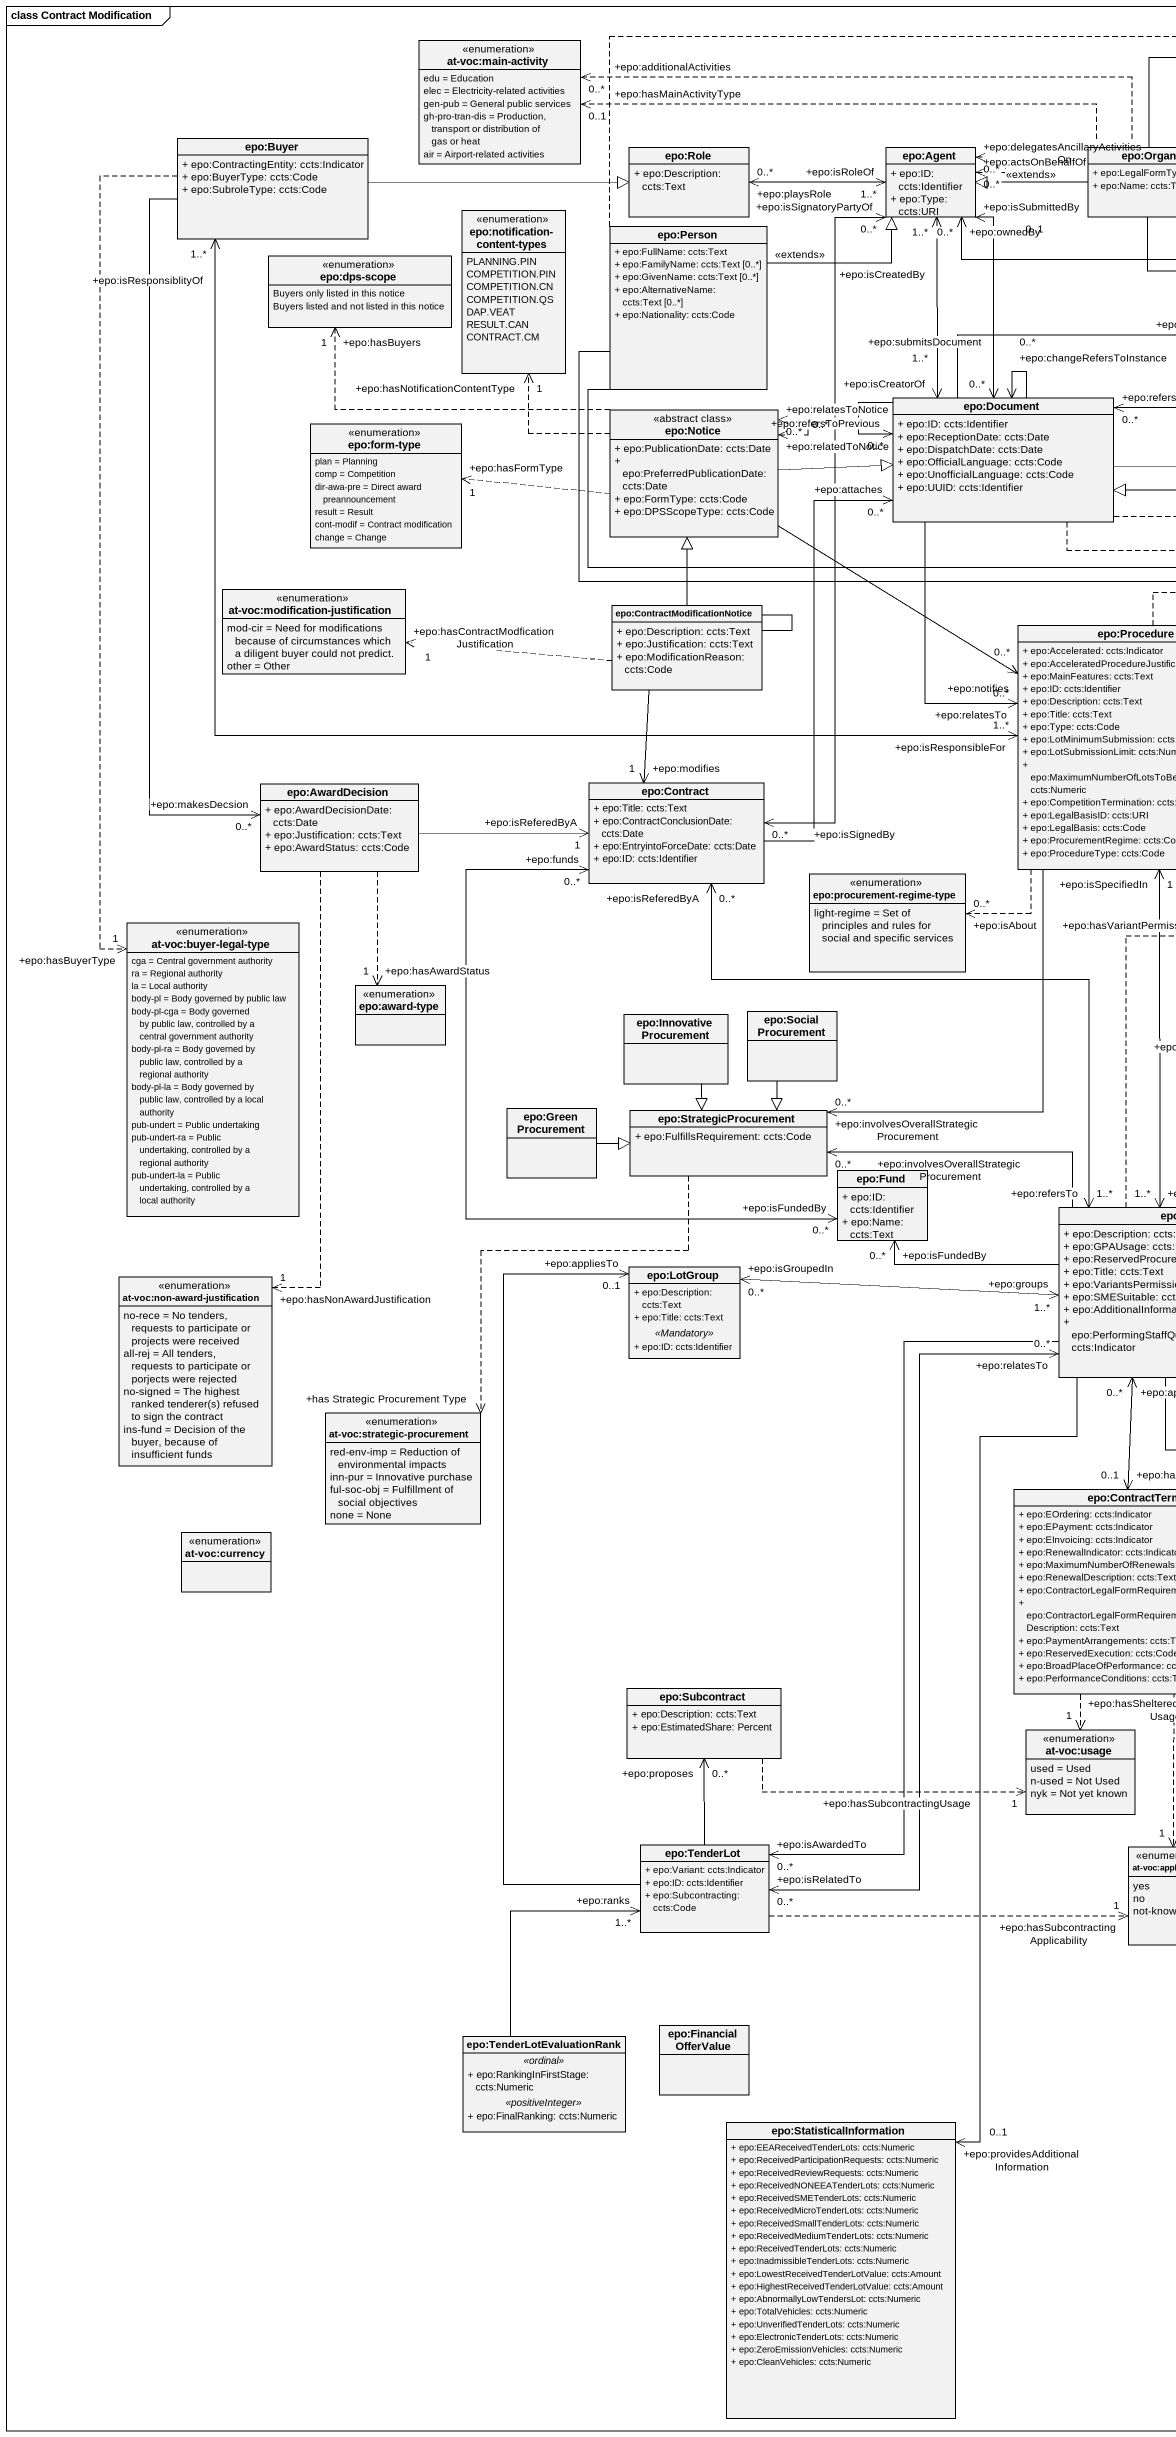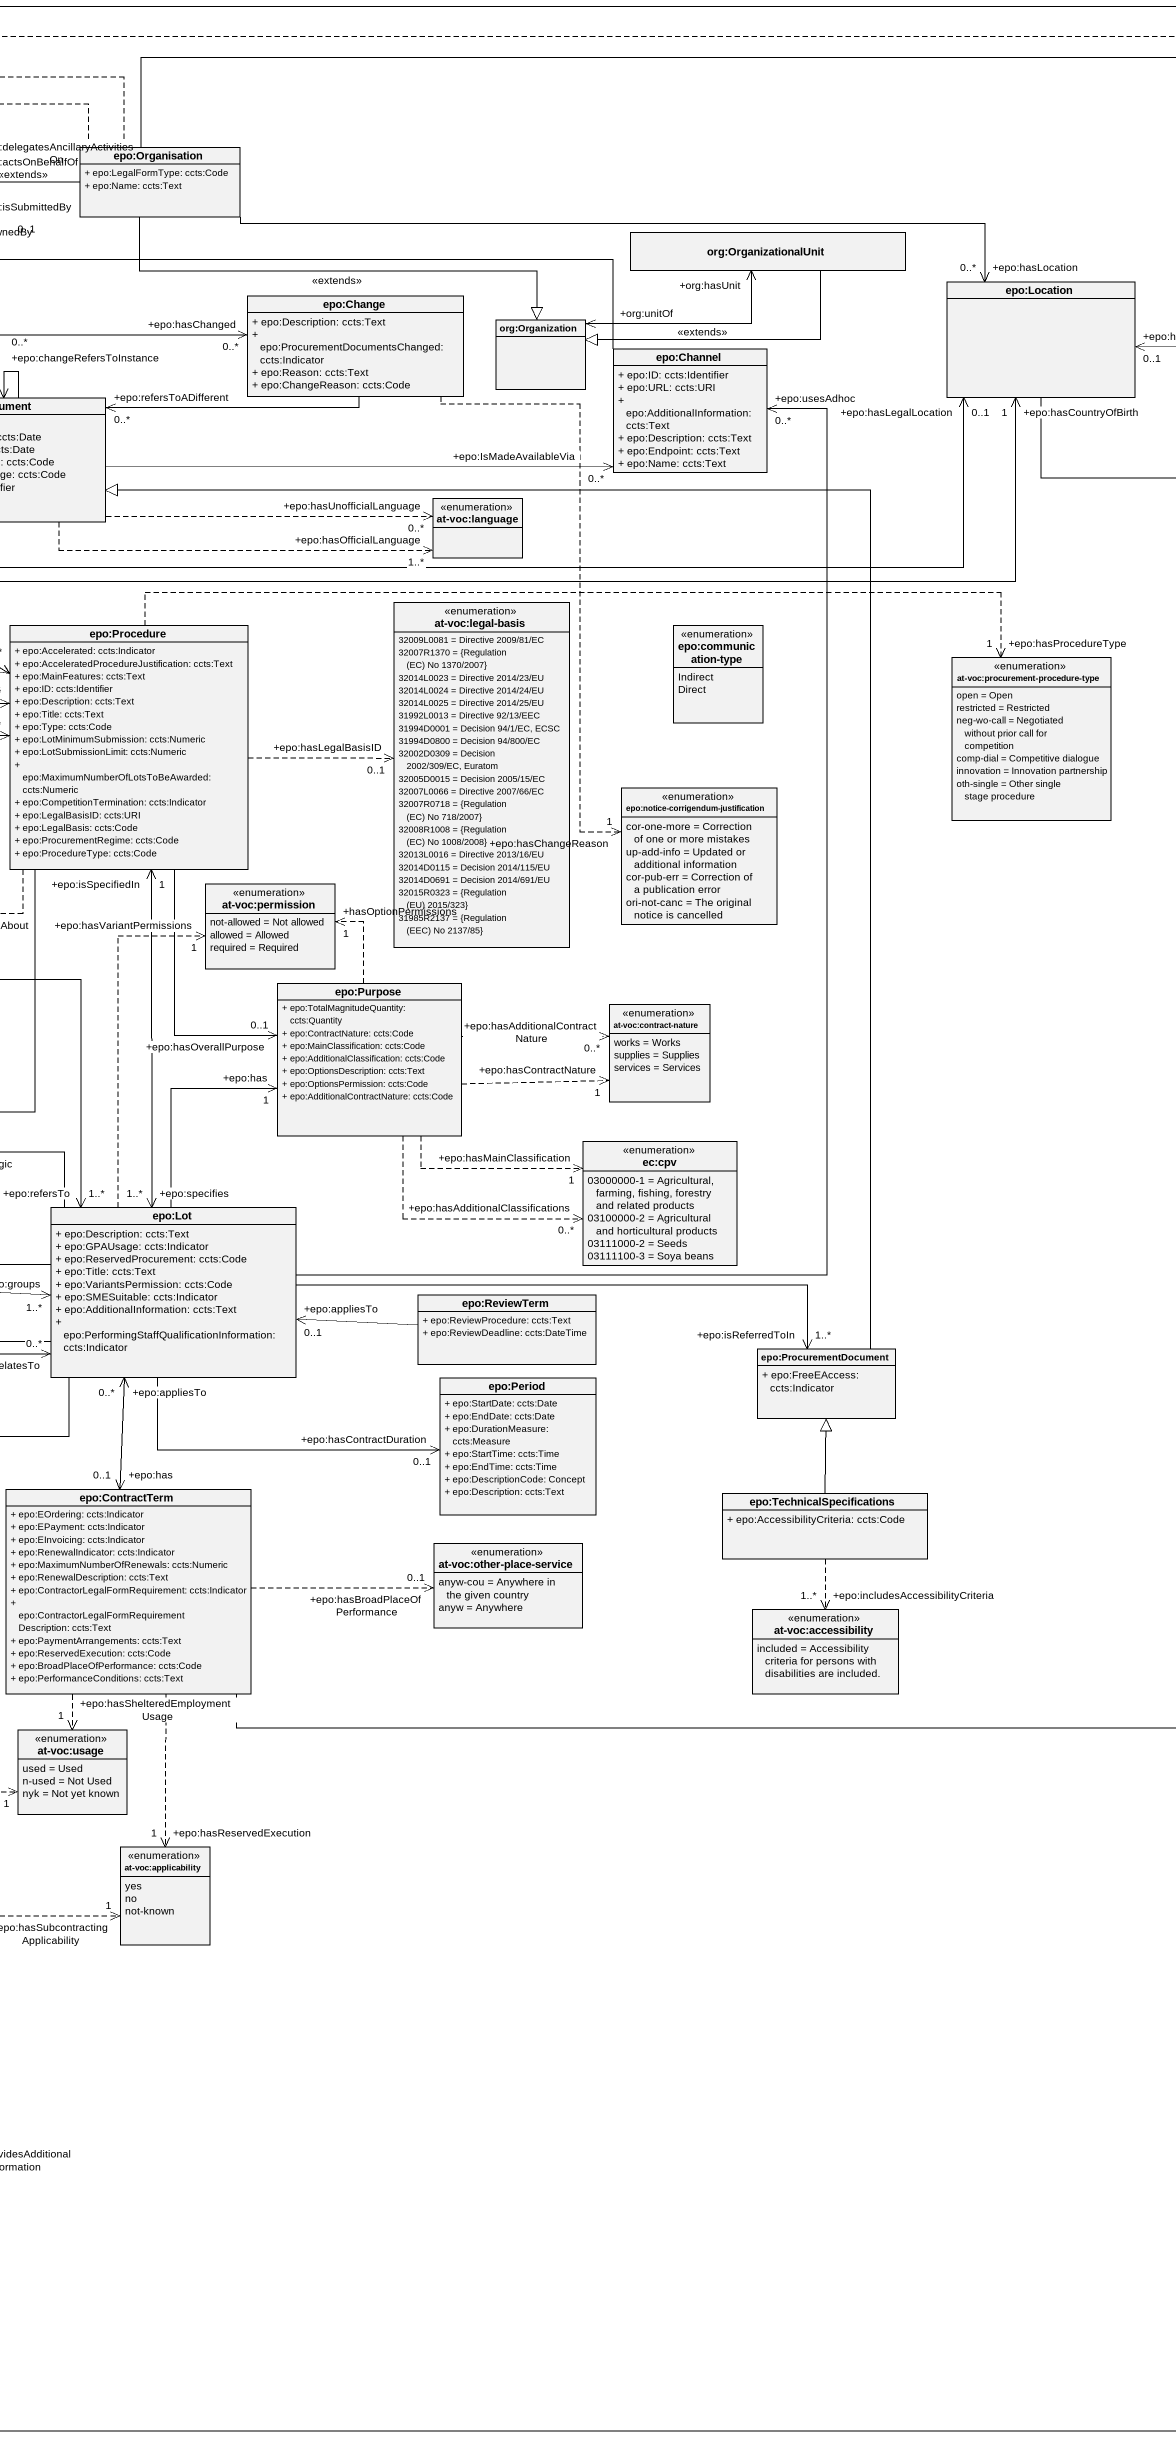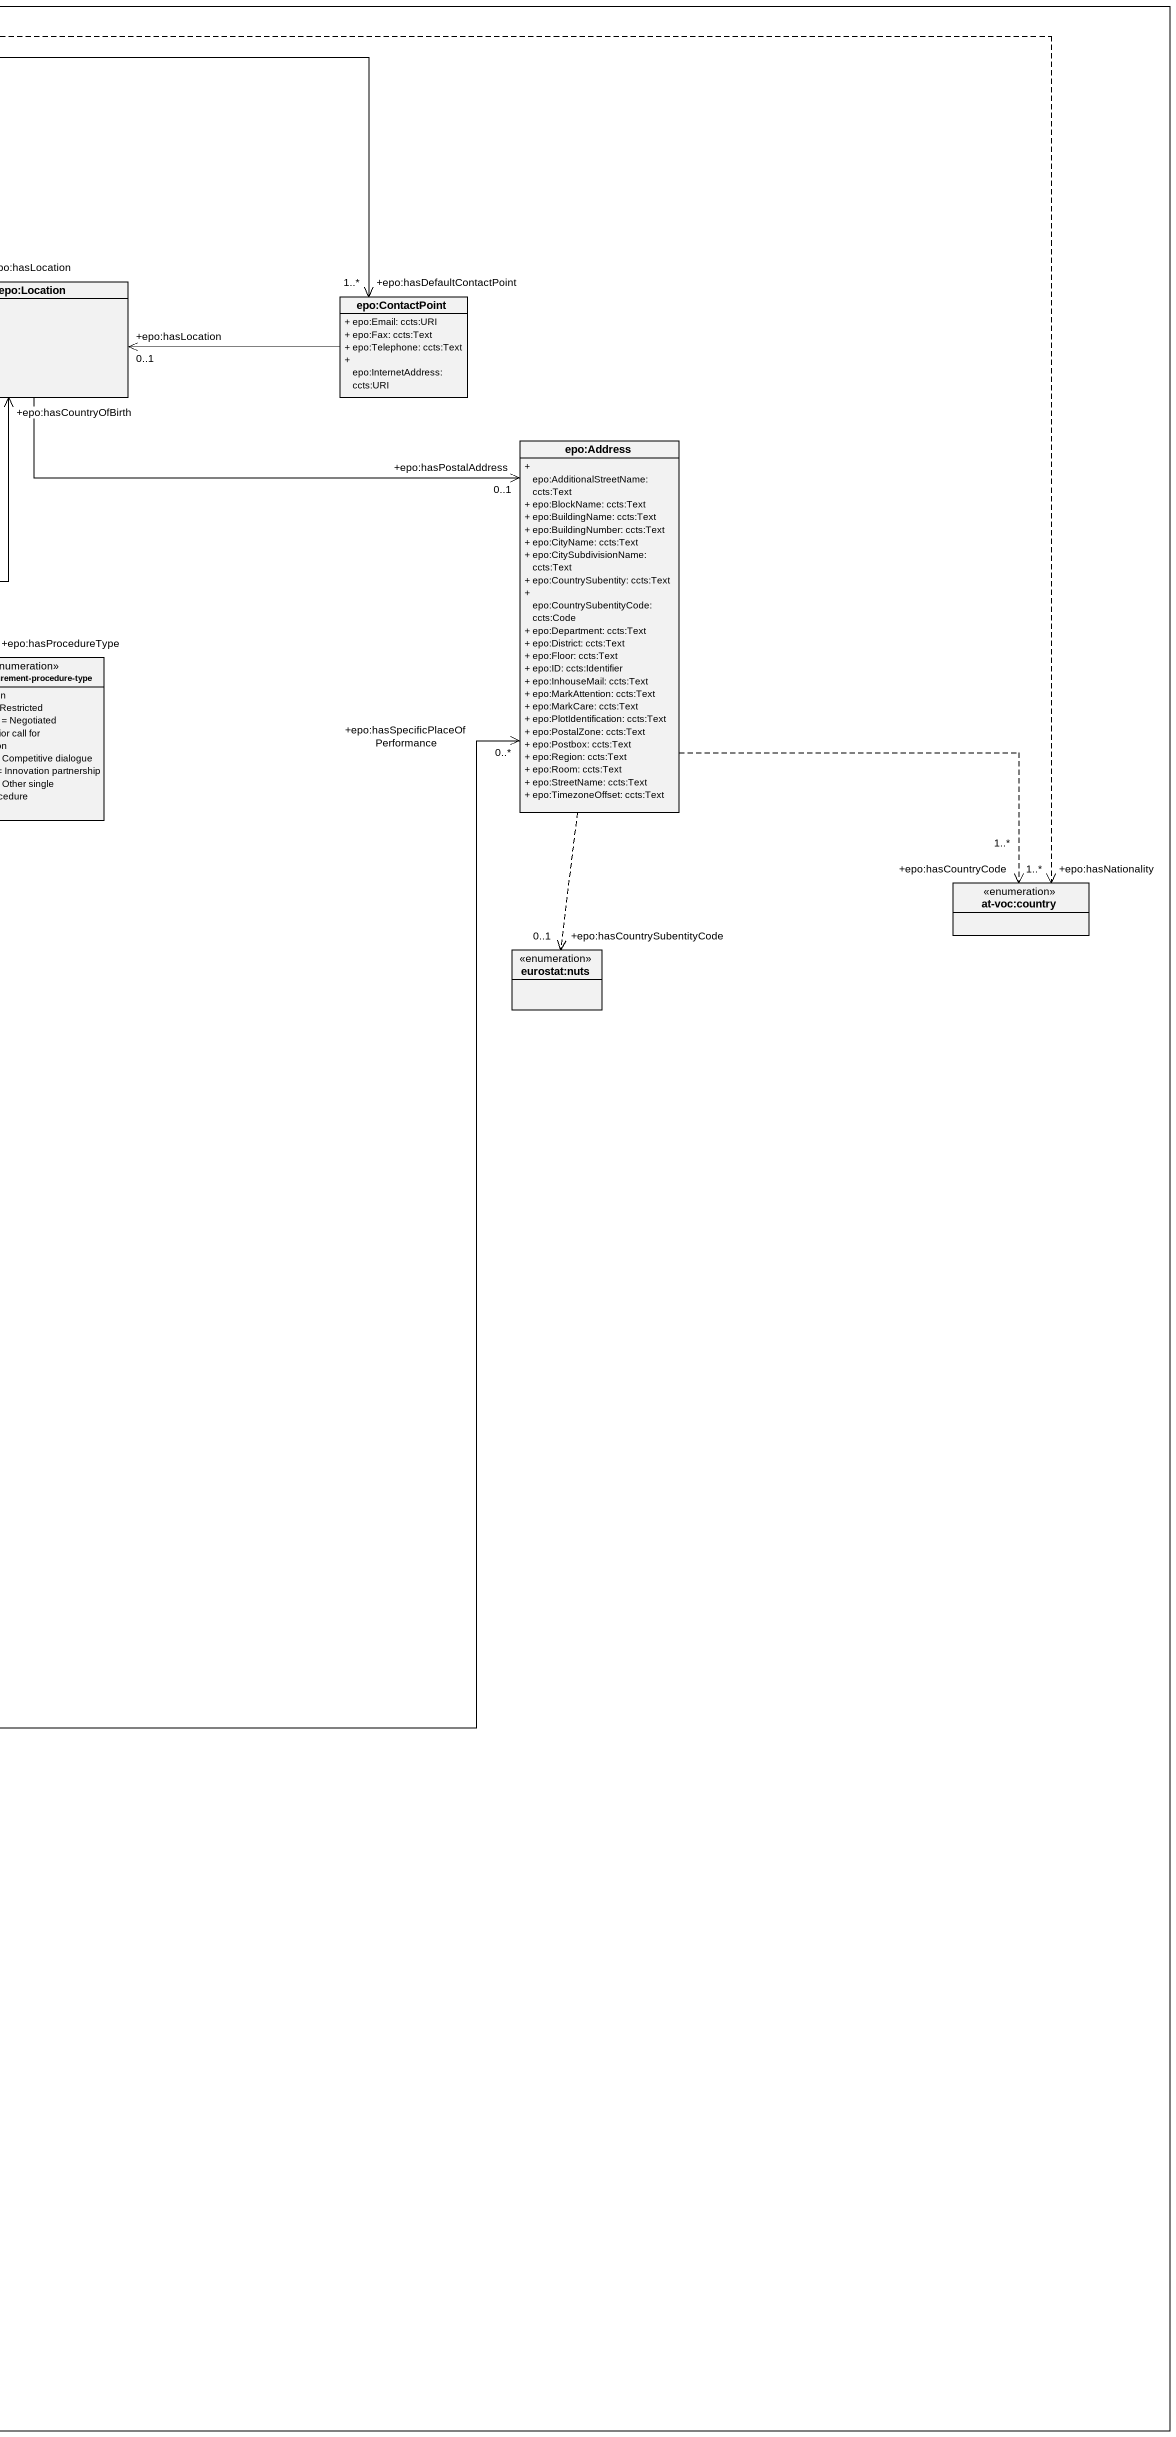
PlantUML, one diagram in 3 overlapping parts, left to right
@startuml
mainframe class Contract Modification
hide circle
hide empty members
skinparam classAttributeIconSize 0
enum "at-voc:main-activity" as at_voc_main_activity {
  edu = Education
  elec = Electricity-related activities
  gen-pub = General public services
  gh-pro-tran-dis = Production, transport or distribution of gas or heat
  air = Airport-related activities
}
class "epo:Buyer" as epo_Buyer {
  + epo:ContractingEntity: ccts:Indicator
  + epo:BuyerType: ccts:Code
  + epo:SubroleType: ccts:Code
}
class "epo:Role" as epo_Role {
  + epo:Description: ccts:Text
}
class "epo:Agent" as epo_Agent {
  + epo:ID: ccts:Identifier
  + epo:Type: ccts:URI
}
class "epo:Organisation" as epo_Organisation {
  + epo:LegalFormType: ccts:Code
  + epo:Name: ccts:Text
}
enum "epo:notification-content-types" as epo_notification_content {
  PLANNING.PIN
  COMPETITION.PIN
  COMPETITION.CN
  COMPETITION.QS
  DAP.VEAT
  RESULT.CAN
  CONTRACT.CM
}
class "epo:Person" as epo_Person {
  + epo:FullName: ccts:Text
  + epo:FamilyName: ccts:Text [0..*]
  + epo:GivenName: ccts:Text [0..*]
  + epo:AlternativeName: ccts:Text [0..*]
  + epo:Nationality: ccts:Code
}
class "org:OrganizationalUnit" as org_OrganizationalUnit
enum "epo:dps-scope" as epo_dps_scope {
  Buyers only listed in this notice
  Buyers listed and not listed in this notice
}
class "epo:Change" as epo_Change {
  + epo:Description: ccts:Text
  + epo:ProcurementDocumentsChanged: ccts:Indicator
  + epo:Reason: ccts:Text
  + epo:ChangeReason: ccts:Code
}
class "org:Organization" as org_Organization
class "epo:Location" as epo_Location
class "epo:ContactPoint" as epo_ContactPoint {
  + epo:Email: ccts:URI
  + epo:Fax: ccts:Text
  + epo:Telephone: ccts:Text
  + epo:InternetAddress: ccts:URI
}
class "epo:Channel" as epo_Channel {
  + epo:ID: ccts:Identifier
  + epo:URL: ccts:URI
  + epo:AdditionalInformation: ccts:Text
  + epo:Description: ccts:Text
  + epo:Endpoint: ccts:Text
  + epo:Name: ccts:Text
}
class "epo:Notice" as epo_Notice <<abstract class>> {
  + epo:PublicationDate: ccts:Date
  + epo:PreferredPublicationDate: ccts:Date
  + epo:FormType: ccts:Code
  + epo:DPSScopeType: ccts:Code
}
class "epo:Document" as epo_Document {
  + epo:ID: ccts:Identifier
  + epo:ReceptionDate: ccts:Date
  + epo:DispatchDate: ccts:Date
  + epo:OfficialLanguage: ccts:Code
  + epo:UnofficialLanguage: ccts:Code
  + epo:UUID: ccts:Identifier
}
enum "epo:form-type" as epo_form_type {
  plan = Planning
  comp = Competition
  dir-awa-pre = Direct award preannouncement
  result = Result
  cont-modif = Contract modification
  change = Change
}
class "epo:Address" as epo_Address {
  + epo:AdditionalStreetName: ccts:Text
  + epo:BlockName: ccts:Text
  + epo:BuildingName: ccts:Text
  + epo:BuildingNumber: ccts:Text
  + epo:CityName: ccts:Text
  + epo:CitySubdivisionName: ccts:Text
  + epo:CountrySubentity: ccts:Text
  + epo:CountrySubentityCode: ccts:Code
  + epo:Department: ccts:Text
  + epo:District: ccts:Text
  + epo:Floor: ccts:Text
  + epo:ID: ccts:Identifier
  + epo:InhouseMail: ccts:Text
  + epo:MarkAttention: ccts:Text
  + epo:MarkCare: ccts:Text
  + epo:PlotIdentification: ccts:Text
  + epo:PostalZone: ccts:Text
  + epo:Postbox: ccts:Text
  + epo:Region: ccts:Text
  + epo:Room: ccts:Text
  + epo:StreetName: ccts:Text
  + epo:TimezoneOffset: ccts:Text
}
enum "at-voc:language" as at_voc_language
enum "at-voc:modification-justification" as at_voc_modification {
  mod-cir = Need for modifications because of circumstances which a diligent buyer could not predict.
  other = Other
}
class "epo:ContractModificationNotice" as epo_ContractModificationNoti {
  + epo:Description: ccts:Text
  + epo:Justification: ccts:Text
  + epo:ModificationReason: ccts:Code
}
class "epo:Procedure" as epo_Procedure {
  + epo:Accelerated: ccts:Indicator
  + epo:AcceleratedProcedureJustification: ccts:Text
  + epo:MainFeatures: ccts:Text
  + epo:ID: ccts:Identifier
  + epo:Description: ccts:Text
  + epo:Title: ccts:Text
  + epo:Type: ccts:Code
  + epo:LotMinimumSubmission: ccts:Numeric
  + epo:LotSubmissionLimit: ccts:Numeric
  + epo:MaximumNumberOfLotsToBeAwarded: ccts:Numeric
  + epo:CompetitionTermination: ccts:Indicator
  + epo:LegalBasisID: ccts:URI
  + epo:LegalBasis: ccts:Code
  + epo:ProcurementRegime: ccts:Code
  + epo:ProcedureType: ccts:Code
}
enum "at-voc:legal-basis" as at_voc_legal_basis {
  32009L0081 = Directive 2009/81/EC
  {field} 32007R1370 = {Regulation (EC) No 1370/2007}
  32014L0023 = Directive 2014/23/EU
  32014L0024 = Directive 2014/24/EU
  32014L0025 = Directive 2014/25/EU
  31992L0013 = Directive 92/13/EEC
  31994D0001 = Decision 94/1/EC, ECSC
  31994D0800 = Decision 94/800/EC
  32002D0309 = Decision 2002/309/EC, Euratom
  32005D0015 = Decision 2005/15/EC
  32007L0066 = Directive 2007/66/EC
  {field} 32007R0718 = {Regulation (EC) No 718/2007}
  {field} 32008R1008 = {Regulation (EC) No 1008/2008}
  32013L0016 = Directive 2013/16/EU
  32014D0115 = Decision 2014/115/EU
  32014D0691 = Decision 2014/691/EU
  {field} 32015R0323 = {Regulation (EU) 2015/323}
  {field} 31985R2137 = {Regulation (EEC) No 2137/85}
}
enum "epo:communication-type" as epo_communication_type {
  Indirect
  Direct
}
enum "at-voc:procurement-procedure-type" as at_voc_procurement {
  open = Open
  restricted = Restricted
  neg-wo-call = Negotiated without prior call for competition
  comp-dial = Competitive dialogue
  innovation = Innovation partnership
  oth-single = Other single stage procedure
}
class "epo:AwardDecision" as epo_AwardDecision {
  + epo:AwardDecisionDate: ccts:Date
  + epo:Justification: ccts:Text
  + epo:AwardStatus: ccts:Code
}
class "epo:Contract" as epo_Contract {
  + epo:Title: ccts:Text
  + epo:ContractConclusionDate: ccts:Date
  + epo:EntryintoForceDate: ccts:Date
  + epo:ID: ccts:Identifier
}
enum "epo:notice-corrigendum-justification" as epo_notice_corrigendum {
  cor-one-more = Correction of one or more mistakes
  up-add-info = Updated or additional information
  cor-pub-err = Correction of a publication error
  ori-not-canc = The original notice is cancelled
}
enum "epo:procurement-regime-type" as epo_procurement_regime_type {
  light-regime = Set of principles and rules for social and specific services
}
enum "at-voc:permission" as at_voc_permission {
  not-allowed = Not allowed
  allowed = Allowed
  required = Required
}
enum "at-voc:country" as at_voc_country
enum "at-voc:buyer-legal-type" as at_voc_buyer_legal_type {
  cga = Central government authority
  ra = Regional authority
  la = Local authority
  body-pl = Body governed by public law
  body-pl-cga = Body governed by public law, controlled by a central government authority
  body-pl-ra = Body governed by public law, controlled by a regional authority
  body-pl-la = Body governed by public law, controlled by a local authority
  pub-undert = Public undertaking
  pub-undert-ra = Public undertaking, controlled by a regional authority
  pub-undert-la = Public undertaking, controlled by a local authority
}
enum "eurostat:nuts" as eurostat_nuts
enum "epo:award-type" as epo_award_type
class "epo:Purpose" as epo_Purpose {
  + epo:TotalMagnitudeQuantity: ccts:Quantity
  + epo:ContractNature: ccts:Code
  + epo:MainClassification: ccts:Code
  + epo:AdditionalClassification: ccts:Code
  + epo:OptionsDescription: ccts:Text
  + epo:OptionsPermission: ccts:Code
  + epo:AdditionalContractNature: ccts:Code
}
class "epo:InnovativeProcurement" as epo_InnovativeProcurement
class "epo:SocialProcurement" as epo_SocialProcurement
enum "at-voc:contract-nature" as at_voc_contract_nature {
  works = Works
  supplies = Supplies
  services = Services
}
class "epo:GreenProcurement" as epo_GreenProcurement
class "epo:StrategicProcurement" as epo_StrategicProcurement {
  + epo:FulfillsRequirement: ccts:Code
}
class "epo:Fund" as epo_Fund {
  + epo:ID: ccts:Identifier
  + epo:Name: ccts:Text
}
enum "ec:cpv" as ec_cpv {
  03000000-1 = Agricultural, farming, fishing, forestry and related products
  03100000-2 = Agricultural and horticultural products
  03111000-2 = Seeds
  03111100-3 = Soya beans
}
class "epo:Lot" as epo_Lot {
  + epo:Description: ccts:Text
  + epo:GPAUsage: ccts:Indicator
  + epo:ReservedProcurement: ccts:Code
  + epo:Title: ccts:Text
  + epo:VariantsPermission: ccts:Code
  + epo:SMESuitable: ccts:Indicator
  + epo:AdditionalInformation: ccts:Text
  + epo:PerformingStaffQualificationInformation: ccts:Indicator
}
class "epo:LotGroup" as epo_LotGroup {
  + epo:Description: ccts:Text
  + epo:Title: ccts:Text
  .. <<Mandatory>> ..
  + epo:ID: ccts:Identifier
}
enum "at-voc:non-award-justification" as at_voc_non_award {
  no-rece = No tenders, requests to participate or projects were received
  all-rej = All tenders, requests to participate or porjects were rejected
  {field} no-signed = The highest ranked tenderer(s) refused to sign the contract
  ins-fund = Decision of the buyer, because of insufficient funds
}
class "epo:ReviewTerm" as epo_ReviewTerm {
  + epo:ReviewProcedure: ccts:Text
  + epo:ReviewDeadline: ccts:DateTime
}
class "epo:ProcurementDocument" as epo_ProcurementDocument {
  + epo:FreeEAccess: ccts:Indicator
}
class "epo:Period" as epo_Period {
  + epo:StartDate: ccts:Date
  + epo:EndDate: ccts:Date
  + epo:DurationMeasure: ccts:Measure
  + epo:StartTime: ccts:Time
  + epo:EndTime: ccts:Time
  + epo:DescriptionCode: Concept
  + epo:Description: ccts:Text
}
enum "at-voc:strategic-procurement" as at_voc_strategic_procurement {
  red-env-imp = Reduction of environmental impacts
  inn-pur = Innovative purchase
  ful-soc-obj = Fulfillment of social objectives
  none = None
}
class "epo:ContractTerm" as epo_ContractTerm {
  + epo:EOrdering: ccts:Indicator
  + epo:EPayment: ccts:Indicator
  + epo:EInvoicing: ccts:Indicator
  + epo:RenewalIndicator: ccts:Indicator
  + epo:MaximumNumberOfRenewals: ccts:Numeric
  + epo:RenewalDescription: ccts:Text
  + epo:ContractorLegalFormRequirement: ccts:Indicator
  + epo:ContractorLegalFormRequirementDescription: ccts:Text
  + epo:PaymentArrangements: ccts:Text
  + epo:ReservedExecution: ccts:Code
  + epo:BroadPlaceOfPerformance: ccts:Code
  + epo:PerformanceConditions: ccts:Text
}
class "epo:TechnicalSpecifications" as epo_TechnicalSpecifications {
  + epo:AccessibilityCriteria: ccts:Code
}
enum "at-voc:currency" as at_voc_currency
enum "at-voc:other-place-service" as at_voc_other_place_service {
  anyw-cou = Anywhere in the given country
  anyw = Anywhere
}
enum "at-voc:accessibility" as at_voc_accessibility {
  included = Accessibility criteria for persons with disabilities are included.
}
class "epo:Subcontract" as epo_Subcontract {
  + epo:Description: ccts:Text
  + epo:EstimatedShare: Percent
}
enum "at-voc:usage" as at_voc_usage {
  used = Used
  n-used = Not Used
  nyk = Not yet known
}
class "epo:TenderLot" as epo_TenderLot {
  + epo:Variant: ccts:Indicator
  + epo:ID: ccts:Identifier
  + epo:Subcontracting: ccts:Code
}
enum "at-voc:applicability" as at_voc_applicability {
  yes
  no
  not-known
}
class "epo:TenderLotEvaluationRank" as epo_TenderLotEvaluationRank {
  .. <<ordinal>> ..
  + epo:RankingInFirstStage: ccts:Numeric
  .. <<positiveInteger>> ..
  + epo:FinalRanking: ccts:Numeric
}
class "epo:FinancialOfferValue" as epo_FinancialOfferValue
class "epo:StatisticalInformation" as epo_StatisticalInformation {
  + epo:EEAReceivedTenderLots: ccts:Numeric
  + epo:ReceivedParticipationRequests: ccts:Numeric
  + epo:ReceivedReviewRequests: ccts:Numeric
  + epo:ReceivedNONEEATenderLots: ccts:Numeric
  + epo:ReceivedSMETenderLots: ccts:Numeric
  + epo:ReceivedMicroTenderLots: ccts:Numeric
  + epo:ReceivedSmallTenderLots: ccts:Numeric
  + epo:ReceivedMediumTenderLots: ccts:Numeric
  + epo:ReceivedTenderLots: ccts:Numeric
  + epo:InadmissibleTenderLots: ccts:Numeric
  + epo:LowestReceivedTenderLotValue: ccts:Amount
  + epo:HighestReceivedTenderLotValue: ccts:Amount
  + epo:AbnormallyLowTendersLot: ccts:Numeric
  + epo:TotalVehicles: ccts:Numeric
  + epo:UnverifiedTenderLots: ccts:Numeric
  + epo:ElectronicTenderLots: ccts:Numeric
  + epo:ZeroEmissionVehicles: ccts:Numeric
  + epo:CleanVehicles: ccts:Numeric
}
epo_Buyer -right-|> epo_Role
epo_Buyer --> "+epo:makesDecsion\n0..*" epo_AwardDecision
epo_Buyer ..> "+epo:hasBuyerType\n1" at_voc_buyer_legal_type
epo_Agent "+epo:isRoleOf\n1..*" <-left-> "+epo:playsRole\n0..*" epo_Role
epo_Agent "+epo:actsOnBehalfOf\n0..*" <--> "+epo:delegatesAncillaryActivitiesOn\n0..*" epo_Agent
epo_Agent "+epo:isCreatedBy\n1..*" <--> "+epo:isCreatorOf\n1..*" epo_Document
epo_Organisation .left.> "+epo:hasMainActivityType\n0..1" at_voc_main_activity
epo_Organisation .left.> "+epo:additionalActivities\n0..*" at_voc_main_activity
epo_Organisation -left-|> epo_Agent : <<extends>>
epo_Organisation -right-|> org_Organization : <<extends>>
epo_Organisation -right-> "+epo:hasLocation\n0..*" epo_Location
epo_Organisation -right-> "+epo:hasDefaultContactPoint\n1..*" epo_ContactPoint
epo_Person -right-|> epo_Agent : <<extends>>
epo_Person -right-> "+epo:hasLegalLocation\n0..1" epo_Location
epo_Person -right-> "+epo:hasCountryOfBirth\n1" epo_Location
epo_Person .right.> "+epo:hasNationality\n1..*" at_voc_country
org_OrganizationalUnit -left-|> org_Organization : <<extends>>
org_OrganizationalUnit "+org:hasUnit" <-left-> "+org:unitOf" org_Organization
epo_Change -left-> "+epo:refersToADifferent\n0..*" epo_Document
epo_Change ..> "+epo:hasChangeReason\n1" epo_notice_corrigendum
epo_Location -right-> "+epo:hasPostalAddress\n0..1" epo_Address
epo_ContactPoint -left-> "+epo:hasLocation\n0..1" epo_Location
epo_Channel -left-> "+epo:ownedBy\n0..*" epo_Agent
epo_Notice .up.> "+epo:hasNotificationContentType\n1" epo_notification_content
epo_Notice .left.> "+epo:hasBuyers\n1" epo_dps_scope
epo_Notice "+epo:relatedToNotice\n0..*" <--> "+epo:relatesToNotice\n0..*" epo_Notice
epo_Notice -right-|> epo_Document
epo_Notice .left.> "+epo:hasFormType\n1" epo_form_type
epo_Notice --> "+epo:notifies\n0..*" epo_Procedure
epo_Document "+epo:submitsDocument\n0..*" <-up-> "+epo:isSubmittedBy\n0..1" epo_Agent
epo_Document -right-> "+epo:hasChanged\n0..*" epo_Change
epo_Document -right-> "+epo:IsMadeAvailableVia\n0..*" epo_Channel
epo_Document --> "+epo:changeRefersToInstance\n0..*" epo_Document
epo_Document --> "+epo:refersToPrevious\n0..*" epo_Document
epo_Document .right.> "+epo:hasOfficialLanguage\n1..*" at_voc_language
epo_Document .right.> "+epo:hasUnofficialLanguage\n0..*" at_voc_language
epo_Document --> "+epo:relatesTo\n0..*" epo_Procedure
epo_Address ..> "+epo:hasCountryCode\n1..*" at_voc_country
epo_Address ..> "+epo:hasCountrySubentityCode\n0..1" eurostat_nuts
epo_ContractModificationNoti -up-|> epo_Notice
epo_ContractModificationNoti .left.> "+epo:hasContractModficationJustification\n1" at_voc_modification
epo_ContractModificationNoti -- epo_ContractModificationNoti
epo_ContractModificationNoti --> "+epo:modifies\n1" epo_Contract
epo_Procedure "+epo:isResponsibleFor\n1..*" <-up-> "+epo:isResponsiblityOf\n1..*" epo_Buyer
epo_Procedure .right.> "+epo:hasLegalBasisID\n0..1" at_voc_legal_basis
epo_Procedure .right.> "+epo:hasProcedureType\n1" at_voc_procurement
epo_Procedure ..> "+epo:isAbout\n0..*" epo_procurement_regime_type
epo_Procedure --> "+epo:hasOverallPurpose\n0..1" epo_Purpose
epo_Procedure --> "+epo:involvesOverallStrategicProcurement\n0..*" epo_StrategicProcurement
epo_Procedure "+epo:isSpecifiedIn\n1" <--> "+epo:specifies\n1..*" epo_Lot
epo_AwardDecision -right-> "+epo:isReferedByA\n1" epo_Contract
epo_AwardDecision ..> "+epo:hasAwardStatus\n1" epo_award_type
epo_AwardDecision ..> "+epo:hasNonAwardJustification\n1" at_voc_non_award
epo_Contract "+epo:isSignedBy\n0..*" <-up-> "+epo:isSignatoryPartyOf\n0..*" epo_Agent
epo_Contract -up-> "+epo:attaches\n0..*" epo_Document
epo_Contract "+epo:funds\n0..*" <--> "+epo:isFundedBy\n0..*" epo_Fund
epo_Contract "+epo:isReferedByA\n0..*" <--> "+epo:refersTo\n1..*" epo_Lot
epo_Purpose .up.> "+hasOptionPermissions\n1" at_voc_permission
epo_Purpose .right.> "+epo:hasContractNature\n1" at_voc_contract_nature
epo_Purpose .right.> "+epo:hasAdditionalContractNature\n0..*" at_voc_contract_nature
epo_Purpose .right.> "+epo:hasMainClassification\n1" ec_cpv
epo_Purpose .right.> "+epo:hasAdditionalClassifications\n0..*" ec_cpv
epo_InnovativeProcurement --|> epo_StrategicProcurement
epo_SocialProcurement --|> epo_StrategicProcurement
epo_GreenProcurement -right-|> epo_StrategicProcurement
epo_StrategicProcurement ..> "+has Strategic Procurement Type" at_voc_strategic_procurement
epo_Lot -up-> "+epo:usesAdhoc\n0..*" epo_Channel
epo_Lot .up.> "+epo:hasVariantPermissions\n1" at_voc_permission
epo_Lot -up-> "+epo:has\n1" epo_Purpose
epo_Lot -left-> "+epo:involvesOverallStrategicProcurement\n0..*" epo_StrategicProcurement
epo_Lot -left-> "+epo:isFundedBy\n0..*" epo_Fund
epo_Lot "+epo:groups\n1..*" <-left-> "+epo:isGroupedIn\n0..*" epo_LotGroup
epo_Lot -right-> "+epo:isReferredToIn\n1..*" epo_ProcurementDocument
epo_Lot -right-> "+epo:hasContractDuration\n0..1" epo_Period
epo_Lot "+epo:appliesTo\n0..*" <--> "+epo:has\n0..1" epo_ContractTerm
epo_Lot --> "+epo:isAwardedTo\n0..*" epo_TenderLot
epo_Lot --> "+epo:providesAdditionalInformation\n0..1" epo_StatisticalInformation
epo_ReviewTerm -left-> "+epo:appliesTo\n0..1" epo_Lot
epo_ProcurementDocument -up-|> epo_Document
epo_ContractTerm -up-> "+epo:hasSpecificPlaceOfPerformance\n0..*" epo_Address
epo_ContractTerm .right.> "+epo:hasBroadPlaceOfPerformance\n0..1" at_voc_other_place_service
epo_ContractTerm ..> "+epo:hasShelteredEmploymentUsage\n1" at_voc_usage
epo_ContractTerm ..> "+epo:hasReservedExecution\n1" at_voc_applicability
epo_TechnicalSpecifications -up-|> epo_ProcurementDocument
epo_TechnicalSpecifications ..> "+epo:includesAccessibilityCriteria\n1..*" at_voc_accessibility
epo_Subcontract .right.> "+epo:hasSubcontractingUsage\n1" at_voc_usage
epo_TenderLot "+epo:isRelatedTo\n0..*" <-up-> "+epo:relatesTo\n0..*" epo_Lot
epo_TenderLot -up-> "+epo:appliesTo\n0..1" epo_LotGroup
epo_TenderLot -up-> "+epo:proposes\n0..*" epo_Subcontract
epo_TenderLot .right.> "+epo:hasSubcontractingApplicability\n1" at_voc_applicability
epo_TenderLotEvaluationRank -up-> "+epo:ranks\n1..*" epo_TenderLot
@enduml
